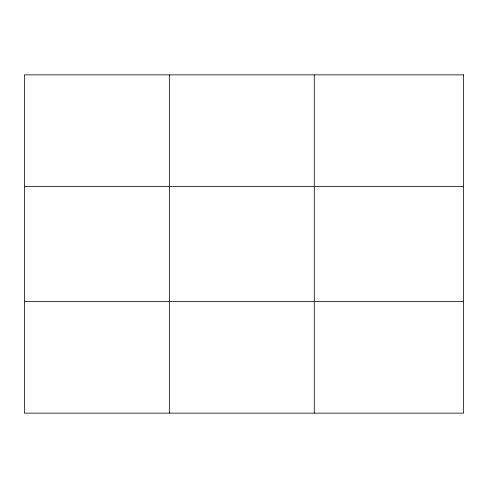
<?xml version="1.0" encoding="UTF-8"?>
<svg xmlns="http://www.w3.org/2000/svg" width="488" height="488" viewBox="0 0 488 488"><rect width="100%" height="100%" fill="white"/><g stroke="black" fill="none" stroke-linecap="round" stroke-linejoin="round"><path stroke-width="0.73" d="M169.336 74.871L169.336 413.129M314.272 74.871L314.272 413.129M24.4 186.495L463.6 186.495M24.4 301.505L463.6 301.505M463.6 74.871L463.6 413.129L24.4 413.129L24.4 74.871L463.6 74.871"/></g></svg>
